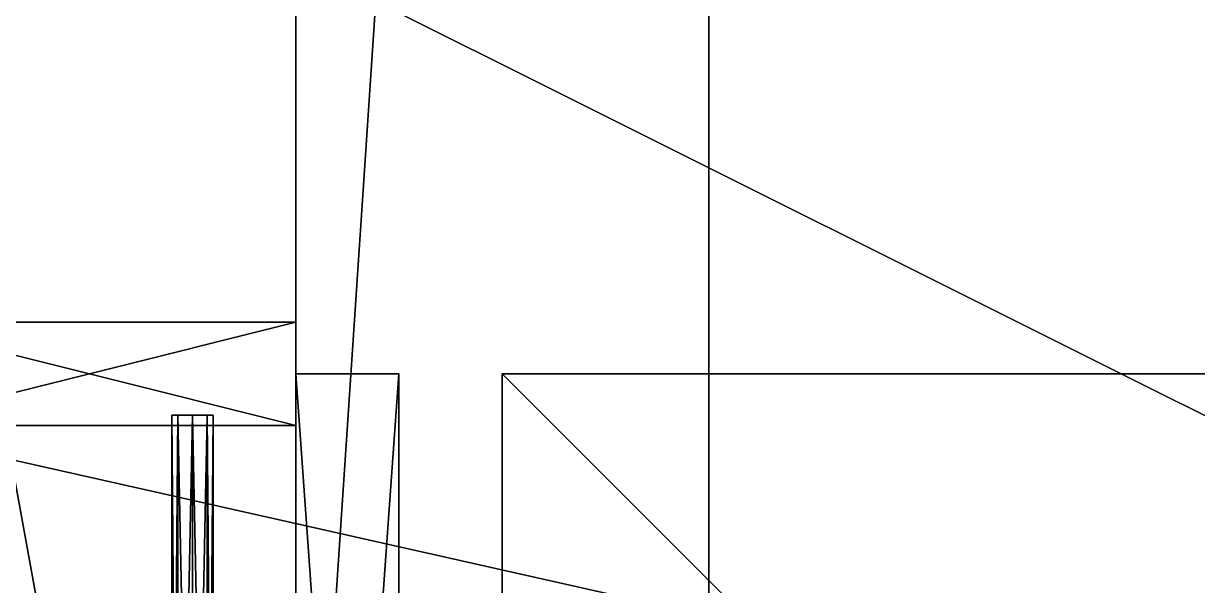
# Model space of a CAD drawing. Header units: metres. Extents: x -124 to 60, y -56 to 44.
# Drawn here: x 6.68 to 12.37, y -29.03 to -26.3 of the extents above; entities that cross this region are included whole.
import ezdxf

# ---------------------------------------------------------------- set-up
doc = ezdxf.new("R2010")
doc.units = ezdxf.units.M

msp = doc.modelspace()

# ---------------------------------------------------------------- linework, layer by layer
for points in [[(60, 44, 20), (10, 44, 20), (10, -56, 20)], [(10, -56, 20), (60, -56, 20), (60, 44, 20)], [(8, -32, 46), (8, 4, 46), (8, 4, 36)], [(8, 4, 36), (8, -32, 36), (8, -32, 46)], [(8, -32, 20), (8, -32, 24), (8, -2, 24)], [(8, -2, 24), (8, -2, 20), (8, -32, 20)], [(8, -32, 24), (10, -32, 24), (10, -2, 24)], [(10, -2, 24), (8, -2, 24), (8, -32, 24)], [(8, -36, 10), (8, -14, 10), (4, -14, 10)], [(4, -14, 10), (4, -36, 10), (8, -36, 10)], [(8, -30, 32), (8, -30, 36), (8, -20, 36)], [(8, -20, 36), (8, -20, 32), (8, -30, 32)], [(-13, -24, -6), (-13, -33, -6), (27, -33, -6)], [(27, -33, -6), (27, -24, -6), (-13, -24, -6)], [(8, -26.3536, 32), (8, -26.3921, 31.9807), (8, -26, 32)], [(8, -28, 10), (8, -28, 20), (8, -26, 20)], [(8, -26, 20), (8, -26, 10), (8, -28, 10)], [(20, -32, 10), (8, -32, 10), (8, -26, 10)], [(8, -26, 10), (20, -26, 10), (20, -32, 10)], [(8, -26.3921, 31.9807), (8, -26.3536, 32), (8, -26.7071, 32)], [(8, -26.7071, 32), (8, -26.7804, 31.9231), (8, -26.3921, 31.9807)], [(8, -26.7804, 31.9231), (8, -26.7071, 32), (8, -27.0607, 32)], [(8, -27.0607, 32), (8, -27.1611, 31.8278), (8, -26.7804, 31.9231)], [(8, -27.1611, 31.8278), (8, -27.0607, 32), (8, -27.4142, 32)], [(8, -27.4142, 32), (8, -27.5307, 31.6955), (8, -27.1611, 31.8278)], [(8, -27.5307, 31.6955), (8, -27.4142, 32), (8, -27.7678, 32)], [(8, -27.7678, 32), (8, -27.8856, 31.5277), (8, -27.5307, 31.6955)], [(6, -28.25, 18), (8, -28.25, 18), (8, -27.75, 18)], [(8, -27.75, 18), (6, -27.75, 18), (6, -28.25, 18)], [(6, -27.75, 13), (6, -27.75, 18), (8, -27.75, 18)], [(8, -27.75, 18), (8, -27.75, 13), (6, -27.75, 13)], [(6, -27.75, 13), (8, -27.75, 13), (8, -28.25, 13)], [(8, -28.25, 13), (6, -28.25, 13), (6, -27.75, 13)], [(8, -27.75, 13), (8, -27.75, 18), (8, -28.25, 18)], [(8, -28.25, 18), (8, -28.25, 13), (8, -27.75, 13)], [(8, -27.8856, 31.5277), (8, -27.7678, 32), (8, -28.1213, 32)], [(8, -28.1213, 32), (8, -28.2223, 31.3259), (8, -27.8856, 31.5277)], [(8, -38, 20), (8, -28, 20), (8, -28, 17)], [(8, -28, 17), (8, -36, 17), (8, -38, 20)], [(8, -36, 14), (8, -28, 14), (8, -28, 11)], [(8, -28, 11), (8, -38, 11), (8, -36, 14)], [(8.5, -35, 17), (8, -35, 17), (8, -28, 17)], [(8, -28, 17), (8.5, -28, 17), (8.5, -35, 17)], [(8.5, -28, 14), (8, -28, 14), (8, -35, 14)], [(8, -35, 14), (8.5, -35, 14), (8.5, -28, 14)], [(8, -38, 10), (8, -38, 11), (8, -28, 11)], [(8, -28, 11), (8, -28, 10), (8, -38, 10)], [(19, -38, 20), (19, -28, 20), (9, -28, 20)], [(9, -28, 20), (9, -38, 20), (19, -38, 20)], [(9, -28, 11), (19, -28, 11), (19, -38, 11)], [(19, -38, 11), (9, -38, 11), (9, -28, 11)], [(19, -28, 20), (19, -28, 11), (9, -28, 11)], [(9, -28, 11), (9, -28, 20), (19, -28, 20)], [(8, -28.2223, 31.3259), (8, -28.1213, 32), (8, -28.4749, 32)], [(7.42929, -28.2, 13.5707), (7.4, -28.2, 13.5), (7.4, -31.7, 13.5)], [(7.4, -31.7, 13.5), (7.42929, -31.7, 13.5707), (7.42929, -28.2, 13.5707)], [(7.4, -28.2, 13.5), (7.42929, -28.2, 13.4293), (7.42929, -31.7, 13.4293)], [(7.42929, -31.7, 13.4293), (7.4, -31.7, 13.5), (7.4, -28.2, 13.5)], [(7.42929, -28.2, 17.5707), (7.4, -28.2, 17.5), (7.4, -31.7, 17.5)], [(7.4, -31.7, 17.5), (7.42929, -31.7, 17.5707), (7.42929, -28.2, 17.5707)], [(7.4, -28.2, 17.5), (7.42929, -28.2, 17.4293), (7.42929, -31.7, 17.4293)], [(7.42929, -31.7, 17.4293), (7.4, -31.7, 17.5), (7.4, -28.2, 17.5)], [(7.5, -28.2, 13.6), (7.42929, -28.2, 13.5707), (7.42929, -31.7, 13.5707)], [(7.42929, -31.7, 13.5707), (7.5, -31.7, 13.6), (7.5, -28.2, 13.6)], [(7.42929, -28.2, 13.4293), (7.5, -28.2, 13.4), (7.5, -31.7, 13.4)], [(7.5, -31.7, 13.4), (7.42929, -31.7, 13.4293), (7.42929, -28.2, 13.4293)], [(7.5, -28.2, 17.6), (7.42929, -28.2, 17.5707), (7.42929, -31.7, 17.5707)], [(7.42929, -31.7, 17.5707), (7.5, -31.7, 17.6), (7.5, -28.2, 17.6)], [(7.42929, -28.2, 17.4293), (7.5, -28.2, 17.4), (7.5, -31.7, 17.4)], [(7.5, -31.7, 17.4), (7.42929, -31.7, 17.4293), (7.42929, -28.2, 17.4293)], [(7.5, -28.2, 13.4), (7.57071, -28.2, 13.4293), (7.57071, -31.7, 13.4293)], [(7.57071, -31.7, 13.4293), (7.5, -31.7, 13.4), (7.5, -28.2, 13.4)], [(7.57071, -28.2, 13.5707), (7.5, -28.2, 13.6), (7.5, -31.7, 13.6)], [(7.5, -31.7, 13.6), (7.57071, -31.7, 13.5707), (7.57071, -28.2, 13.5707)], [(7.5, -28.2, 17.4), (7.57071, -28.2, 17.4293), (7.57071, -31.7, 17.4293)], [(7.57071, -31.7, 17.4293), (7.5, -31.7, 17.4), (7.5, -28.2, 17.4)], [(7.57071, -28.2, 17.5707), (7.5, -28.2, 17.6), (7.5, -31.7, 17.6)], [(7.5, -31.7, 17.6), (7.57071, -31.7, 17.5707), (7.57071, -28.2, 17.5707)], [(7.57071, -28.2, 13.4293), (7.6, -28.2, 13.5), (7.6, -31.7, 13.5)], [(7.6, -31.7, 13.5), (7.57071, -31.7, 13.4293), (7.57071, -28.2, 13.4293)], [(7.6, -28.2, 13.5), (7.57071, -28.2, 13.5707), (7.57071, -31.7, 13.5707)], [(7.57071, -31.7, 13.5707), (7.6, -31.7, 13.5), (7.6, -28.2, 13.5)], [(7.57071, -28.2, 17.4293), (7.6, -28.2, 17.5), (7.6, -31.7, 17.5)], [(7.6, -31.7, 17.5), (7.57071, -31.7, 17.4293), (7.57071, -28.2, 17.4293)], [(7.6, -28.2, 17.5), (7.57071, -28.2, 17.5707), (7.57071, -31.7, 17.5707)], [(7.57071, -31.7, 17.5707), (7.6, -31.7, 17.5), (7.6, -28.2, 17.5)], [(8, -28.25, 13), (8, -28.25, 18), (6, -28.25, 18)], [(6, -28.25, 18), (6, -28.25, 13), (8, -28.25, 13)], [(8, -28.4749, 32), (8, -28.5376, 31.092), (8, -28.2223, 31.3259)], [(8, -28.5376, 31.092), (8, -28.4749, 32), (8, -28.8284, 32)], [(8, -28.8284, 32), (8, -28.8284, 30.8284), (8, -28.5376, 31.092)], [(8, -28.8284, 30.8284), (8, -28.8284, 32), (8, -30, 32)], [(8, -30, 32), (8, -30, 30.8284), (8, -28.8284, 30.8284)], [(8, -29.092, 30.5376), (8, -28.8284, 30.8284), (8, -30, 30.8284)]]:
    msp.add_3dface(points)

doc.saveas('drawing.dxf')
